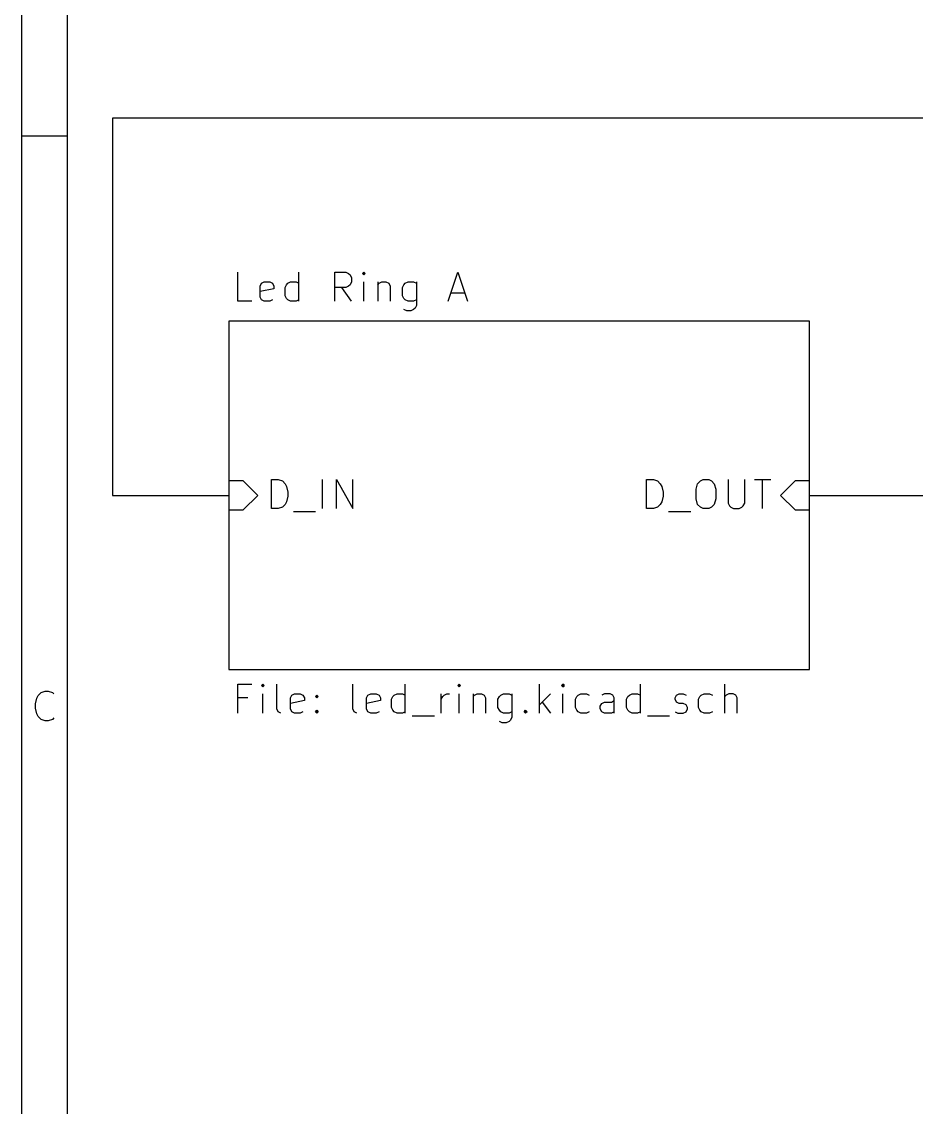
# Model space of a CAD drawing. Extents: x 0.4 to 11.3, y -7.9 to -0.4.
# Drawn here: x 0.394 to 1.934, y -6.004 to -4.134 of the extents above; entities that cross this region are included whole.
import ezdxf

# ---------------------------------------------------------------- set-up
doc = ezdxf.new("R2010")
doc.units = 0
doc.header["$MEASUREMENT"] = 0
for name, color, linetype in [('BROWN2', 54, 'CONTINUOUS'), ('CYAN2', 4, 'CONTINUOUS'), ('GREEN3', 91, 'CONTINUOUS'), ('RED2', 1, 'CONTINUOUS')]:
    doc.layers.add(name, color=color, linetype=linetype)

msp = doc.modelspace()

# ---------------------------------------------------------------- linework, layer by layer
at = {"layer": 'BROWN2', "linetype": 'CONTINUOUS'}
for p, q in [((0.766, -5.3251), (0.766, -5.2751)), ((0.766, -5.2751), (0.7898, -5.2751)), ((0.8089, -5.2751), (0.8065, -5.2774)), ((0.8065, -5.2774), (0.8089, -5.2798)), ((0.8113, -5.2774), (0.8089, -5.2751)), ((0.8089, -5.2751), (0.8089, -5.2798)), ((0.8089, -5.2798), (0.8113, -5.2774)), ((0.8089, -5.3251), (0.8089, -5.2917)), ((0.8327, -5.3179), (0.8327, -5.2751)), ((0.8589, -5.2941), (0.8636, -5.2917)), ((0.8636, -5.2917), (0.8732, -5.2917)), ((0.8732, -5.2917), (0.8779, -5.2941)), ((0.9636, -5.3179), (0.9636, -5.2751)), ((0.9898, -5.2941), (0.9946, -5.2917)), ((0.9946, -5.2917), (1.0041, -5.2917)), ((1.0041, -5.2917), (1.0089, -5.2941)), ((1.0351, -5.2941), (1.0398, -5.2917)), ((1.0398, -5.2917), (1.0494, -5.2917)), ((1.0494, -5.2917), (1.0541, -5.2941)), ((1.0541, -5.3251), (1.0541, -5.2751)), ((1.116, -5.3251), (1.116, -5.2917)), ((1.1208, -5.2941), (1.1255, -5.2917)), ((1.1255, -5.2917), (1.1303, -5.2917)), ((1.147, -5.2751), (1.1446, -5.2774)), ((1.1446, -5.2774), (1.147, -5.2798)), ((1.1493, -5.2774), (1.147, -5.2751)), ((1.147, -5.2751), (1.147, -5.2798)), ((1.147, -5.2798), (1.1493, -5.2774)), ((1.147, -5.3251), (1.147, -5.2917)), ((1.1708, -5.2917), (1.1708, -5.3251)), ((1.1732, -5.2941), (1.1779, -5.2917)), ((1.1779, -5.2917), (1.1851, -5.2917)), ((1.1851, -5.2917), (1.1898, -5.2941)), ((1.2184, -5.2941), (1.2232, -5.2917)), ((1.2232, -5.2917), (1.2327, -5.2917)), ((1.2327, -5.2917), (1.2374, -5.2941)), ((1.2374, -5.2917), (1.2374, -5.3322)), ((1.2851, -5.3251), (1.2851, -5.2751)), ((1.3041, -5.2917), (1.2851, -5.3108)), ((1.3255, -5.2751), (1.3232, -5.2774)), ((1.3232, -5.2774), (1.3255, -5.2798)), ((1.3279, -5.2774), (1.3255, -5.2751)), ((1.3255, -5.2751), (1.3255, -5.2798)), ((1.3255, -5.2798), (1.3279, -5.2774)), ((1.3255, -5.3251), (1.3255, -5.2917)), ((1.3517, -5.2941), (1.3565, -5.2917)), ((1.3565, -5.2917), (1.366, -5.2917)), ((1.366, -5.2917), (1.3708, -5.2941)), ((1.397, -5.2917), (1.3922, -5.2941)), ((1.4065, -5.2917), (1.397, -5.2917)), ((1.4113, -5.2941), (1.4065, -5.2917)), ((1.4398, -5.2941), (1.4446, -5.2917)), ((1.4446, -5.2917), (1.4541, -5.2917)), ((1.4541, -5.2917), (1.4589, -5.2941)), ((1.4589, -5.3251), (1.4589, -5.2751)), ((1.5208, -5.2941), (1.5255, -5.2917)), ((1.5255, -5.2917), (1.5327, -5.2917)), ((1.5327, -5.2917), (1.5374, -5.2941)), ((1.5636, -5.2941), (1.5684, -5.2917)), ((1.5684, -5.2917), (1.5779, -5.2917)), ((1.5779, -5.2917), (1.5827, -5.2941)), ((1.6041, -5.3251), (1.6041, -5.2751)), ((1.6113, -5.2917), (1.6065, -5.2941)), ((1.6184, -5.2917), (1.6113, -5.2917)), ((1.6232, -5.2941), (1.6184, -5.2917)), ((0.7827, -5.2989), (0.766, -5.2989)), ((0.8565, -5.2989), (0.8589, -5.2941)), ((0.8565, -5.3179), (0.8565, -5.2989)), ((0.8803, -5.3036), (0.8565, -5.3084)), ((0.8779, -5.2941), (0.8803, -5.2989)), ((0.8803, -5.2989), (0.8803, -5.3036)), ((0.8994, -5.2965), (0.9017, -5.2941)), ((0.9017, -5.2989), (0.8994, -5.2965)), ((0.9017, -5.2941), (0.9041, -5.2965)), ((0.9017, -5.2941), (0.9017, -5.2989)), ((0.9041, -5.2965), (0.9017, -5.2989)), ((0.9874, -5.2989), (0.9898, -5.2941)), ((0.9874, -5.3179), (0.9874, -5.2989)), ((1.0113, -5.3036), (0.9874, -5.3084)), ((1.0089, -5.2941), (1.0113, -5.2989)), ((1.0113, -5.2989), (1.0113, -5.3036)), ((1.0303, -5.3013), (1.0327, -5.2965)), ((1.0303, -5.3155), (1.0303, -5.3013)), ((1.0327, -5.2965), (1.0351, -5.2941)), ((1.116, -5.3013), (1.1184, -5.2965)), ((1.1184, -5.2965), (1.1208, -5.2941)), ((1.1708, -5.2965), (1.1732, -5.2941)), ((1.1898, -5.2941), (1.1922, -5.2989)), ((1.1922, -5.2989), (1.1922, -5.3251)), ((1.2136, -5.3013), (1.216, -5.2965)), ((1.2136, -5.3155), (1.2136, -5.3013)), ((1.216, -5.2965), (1.2184, -5.2941)), ((1.2898, -5.306), (1.3041, -5.3251)), ((1.347, -5.3013), (1.3493, -5.2965)), ((1.347, -5.3155), (1.347, -5.3013)), ((1.3493, -5.2965), (1.3517, -5.2941)), ((1.3898, -5.3132), (1.3922, -5.3084)), ((1.3922, -5.3084), (1.397, -5.306)), ((1.397, -5.306), (1.4089, -5.306)), ((1.4089, -5.306), (1.4136, -5.3036)), ((1.4136, -5.2989), (1.4113, -5.2941)), ((1.4136, -5.3251), (1.4136, -5.2989)), ((1.4351, -5.3013), (1.4374, -5.2965)), ((1.4351, -5.3155), (1.4351, -5.3013)), ((1.4374, -5.2965), (1.4398, -5.2941)), ((1.5184, -5.2989), (1.5208, -5.2941)), ((1.5184, -5.3013), (1.5184, -5.2989)), ((1.5208, -5.306), (1.5184, -5.3013)), ((1.5255, -5.3084), (1.5208, -5.306)), ((1.5327, -5.3084), (1.5255, -5.3084)), ((1.5374, -5.3108), (1.5327, -5.3084)), ((1.5398, -5.3155), (1.5374, -5.3108)), ((1.5589, -5.3013), (1.5612, -5.2965)), ((1.5589, -5.3155), (1.5589, -5.3013)), ((1.5612, -5.2965), (1.5636, -5.2941)), ((1.6065, -5.2941), (1.6041, -5.2965)), ((1.6255, -5.2989), (1.6232, -5.2941)), ((1.6255, -5.3251), (1.6255, -5.2989)), ((0.8351, -5.3227), (0.8327, -5.3179)), ((0.8398, -5.3251), (0.8351, -5.3227)), ((0.8589, -5.3227), (0.8565, -5.3179)), ((0.8636, -5.3251), (0.8589, -5.3227)), ((0.8732, -5.3251), (0.8636, -5.3251)), ((0.8779, -5.3227), (0.8732, -5.3251)), ((0.8994, -5.3227), (0.9017, -5.3203)), ((0.9017, -5.3251), (0.8994, -5.3227)), ((0.9017, -5.3203), (0.9041, -5.3227)), ((0.9017, -5.3203), (0.9017, -5.3251)), ((0.9041, -5.3227), (0.9017, -5.3251)), ((0.966, -5.3227), (0.9636, -5.3179)), ((0.9708, -5.3251), (0.966, -5.3227)), ((0.9898, -5.3227), (0.9874, -5.3179)), ((0.9946, -5.3251), (0.9898, -5.3227)), ((1.0041, -5.3251), (0.9946, -5.3251)), ((1.0089, -5.3227), (1.0041, -5.3251)), ((1.0327, -5.3203), (1.0303, -5.3155)), ((1.0351, -5.3227), (1.0327, -5.3203)), ((1.0398, -5.3251), (1.0351, -5.3227)), ((1.0494, -5.3251), (1.0398, -5.3251)), ((1.0541, -5.3227), (1.0494, -5.3251)), ((1.066, -5.3298), (1.1041, -5.3298)), ((1.216, -5.3203), (1.2136, -5.3155)), ((1.2184, -5.3227), (1.216, -5.3203)), ((1.2232, -5.3251), (1.2184, -5.3227)), ((1.2327, -5.3251), (1.2232, -5.3251)), ((1.2374, -5.3227), (1.2327, -5.3251)), ((1.2589, -5.3227), (1.2612, -5.3203)), ((1.2612, -5.3251), (1.2589, -5.3227)), ((1.2612, -5.3203), (1.2636, -5.3227)), ((1.2612, -5.3203), (1.2612, -5.3251)), ((1.2636, -5.3227), (1.2612, -5.3251)), ((1.3493, -5.3203), (1.347, -5.3155)), ((1.3517, -5.3227), (1.3493, -5.3203)), ((1.3565, -5.3251), (1.3517, -5.3227)), ((1.366, -5.3251), (1.3565, -5.3251)), ((1.3708, -5.3227), (1.366, -5.3251)), ((1.3898, -5.3179), (1.3898, -5.3132)), ((1.3922, -5.3227), (1.3898, -5.3179)), ((1.397, -5.3251), (1.3922, -5.3227)), ((1.4089, -5.3251), (1.397, -5.3251)), ((1.4136, -5.3227), (1.4089, -5.3251)), ((1.4374, -5.3203), (1.4351, -5.3155)), ((1.4398, -5.3227), (1.4374, -5.3203)), ((1.4446, -5.3251), (1.4398, -5.3227)), ((1.4541, -5.3251), (1.4446, -5.3251)), ((1.4589, -5.3227), (1.4541, -5.3251)), ((1.4708, -5.3298), (1.5089, -5.3298)), ((1.5184, -5.3227), (1.5232, -5.3251)), ((1.5232, -5.3251), (1.5327, -5.3251)), ((1.5327, -5.3251), (1.5374, -5.3227)), ((1.5374, -5.3227), (1.5398, -5.3179)), ((1.5398, -5.3179), (1.5398, -5.3155)), ((1.5612, -5.3203), (1.5589, -5.3155)), ((1.5636, -5.3227), (1.5612, -5.3203)), ((1.5684, -5.3251), (1.5636, -5.3227)), ((1.5779, -5.3251), (1.5684, -5.3251)), ((1.5827, -5.3227), (1.5779, -5.3251)), ((1.2208, -5.3417), (1.216, -5.3394)), ((1.2279, -5.3417), (1.2208, -5.3417)), ((1.2327, -5.3394), (1.2279, -5.3417)), ((1.2351, -5.337), (1.2327, -5.3394)), ((1.2374, -5.3322), (1.2351, -5.337))]:
    msp.add_line(p, q, dxfattribs=at)
at = {"layer": 'CYAN2', "linetype": 'CONTINUOUS'}
for p, q in [((0.766, -4.6155), (0.766, -4.5655)), ((0.8708, -4.6155), (0.8708, -4.5655)), ((0.9327, -4.6155), (0.9327, -4.5655)), ((0.9327, -4.5655), (0.9517, -4.5655)), ((0.9517, -4.5655), (0.9565, -4.5679)), ((0.9565, -4.5679), (0.9589, -4.5703)), ((0.9589, -4.5703), (0.9612, -4.5751)), ((0.9612, -4.5751), (0.9612, -4.5822)), ((0.9827, -4.5655), (0.9803, -4.5679)), ((0.9803, -4.5679), (0.9827, -4.5703)), ((0.9851, -4.5679), (0.9827, -4.5655)), ((0.9827, -4.5655), (0.9827, -4.5703)), ((0.9827, -4.5703), (0.9851, -4.5679)), ((1.1279, -4.6155), (1.1446, -4.5655)), ((1.1446, -4.5655), (1.1612, -4.6155)), ((0.8041, -4.5893), (0.8065, -4.5846)), ((0.8041, -4.6084), (0.8041, -4.5893)), ((0.8279, -4.5941), (0.8041, -4.5989)), ((0.8065, -4.5846), (0.8113, -4.5822)), ((0.8113, -4.5822), (0.8208, -4.5822)), ((0.8208, -4.5822), (0.8255, -4.5846)), ((0.8255, -4.5846), (0.8279, -4.5893)), ((0.8279, -4.5893), (0.8279, -4.5941)), ((0.847, -4.5917), (0.8493, -4.587)), ((0.847, -4.606), (0.847, -4.5917)), ((0.8493, -4.587), (0.8517, -4.5846)), ((0.8517, -4.5846), (0.8565, -4.5822)), ((0.8565, -4.5822), (0.866, -4.5822)), ((0.866, -4.5822), (0.8708, -4.5846)), ((0.9517, -4.5917), (0.9327, -4.5917)), ((0.9612, -4.6155), (0.9446, -4.5917)), ((0.9565, -4.5893), (0.9517, -4.5917)), ((0.9589, -4.587), (0.9565, -4.5893)), ((0.9612, -4.5822), (0.9589, -4.587)), ((0.9827, -4.6155), (0.9827, -4.5822)), ((1.0065, -4.5822), (1.0065, -4.6155)), ((1.0065, -4.587), (1.0089, -4.5846)), ((1.0089, -4.5846), (1.0136, -4.5822)), ((1.0136, -4.5822), (1.0208, -4.5822)), ((1.0208, -4.5822), (1.0255, -4.5846)), ((1.0255, -4.5846), (1.0279, -4.5893)), ((1.0279, -4.5893), (1.0279, -4.6155)), ((1.0493, -4.5917), (1.0517, -4.587)), ((1.0493, -4.606), (1.0493, -4.5917)), ((1.0517, -4.587), (1.0541, -4.5846)), ((1.0541, -4.5846), (1.0589, -4.5822)), ((1.0589, -4.5822), (1.0684, -4.5822)), ((1.0684, -4.5822), (1.0732, -4.5846)), ((1.0732, -4.5822), (1.0732, -4.6227)), ((0.7898, -4.6155), (0.766, -4.6155)), ((0.8065, -4.6132), (0.8041, -4.6084)), ((0.8113, -4.6155), (0.8065, -4.6132)), ((0.8208, -4.6155), (0.8113, -4.6155)), ((0.8255, -4.6132), (0.8208, -4.6155)), ((0.8493, -4.6108), (0.847, -4.606)), ((0.8517, -4.6132), (0.8493, -4.6108)), ((0.8565, -4.6155), (0.8517, -4.6132)), ((0.866, -4.6155), (0.8565, -4.6155)), ((0.8708, -4.6132), (0.866, -4.6155)), ((1.0517, -4.6108), (1.0493, -4.606)), ((1.0541, -4.6132), (1.0517, -4.6108)), ((1.0589, -4.6155), (1.0541, -4.6132)), ((1.0684, -4.6155), (1.0589, -4.6155)), ((1.0732, -4.6132), (1.0684, -4.6155)), ((1.1327, -4.6013), (1.1565, -4.6013)), ((1.0565, -4.6322), (1.0517, -4.6298)), ((1.0636, -4.6322), (1.0565, -4.6322)), ((1.0684, -4.6298), (1.0636, -4.6322)), ((1.0708, -4.6274), (1.0684, -4.6298)), ((1.0732, -4.6227), (1.0708, -4.6274)), ((0.775, -4.925), (0.75, -4.925)), ((0.75, -4.925), (0.75, -4.975)), ((0.8, -4.95), (0.775, -4.925)), ((0.8235, -4.9728), (0.8235, -4.9228)), ((0.8235, -4.9228), (0.8354, -4.9228)), ((0.8354, -4.9228), (0.8426, -4.9252)), ((0.8426, -4.9252), (0.8473, -4.9299)), ((0.8473, -4.9299), (0.8497, -4.9347)), ((0.8497, -4.9347), (0.8521, -4.9442)), ((0.9116, -4.9728), (0.9116, -4.9228)), ((0.9354, -4.9728), (0.9354, -4.9228)), ((0.9354, -4.9228), (0.964, -4.9728)), ((0.964, -4.9728), (0.964, -4.9228)), ((1.4693, -4.9728), (1.4693, -4.9228)), ((1.4693, -4.9228), (1.4812, -4.9228)), ((1.4812, -4.9228), (1.4884, -4.9252)), ((1.4884, -4.9252), (1.4931, -4.9299)), ((1.4931, -4.9299), (1.4955, -4.9347)), ((1.4955, -4.9347), (1.4979, -4.9442)), ((1.5551, -4.9395), (1.5574, -4.9299)), ((1.5574, -4.9299), (1.5622, -4.9252)), ((1.5622, -4.9252), (1.567, -4.9228)), ((1.567, -4.9228), (1.5765, -4.9228)), ((1.5765, -4.9228), (1.5812, -4.9252)), ((1.5812, -4.9252), (1.586, -4.9299)), ((1.586, -4.9299), (1.5884, -4.9395)), ((1.6098, -4.9228), (1.6098, -4.9633)), ((1.6384, -4.9633), (1.6384, -4.9228)), ((1.6551, -4.9228), (1.6836, -4.9228)), ((1.6693, -4.9728), (1.6693, -4.9228)), ((1.725, -4.925), (1.7, -4.95)), ((1.75, -4.925), (1.725, -4.925)), ((1.75, -4.975), (1.75, -4.925)), ((0.775, -4.975), (0.8, -4.95)), ((0.8521, -4.9514), (0.8497, -4.9609)), ((0.8521, -4.9442), (0.8521, -4.9514)), ((1.4979, -4.9514), (1.4955, -4.9609)), ((1.4979, -4.9442), (1.4979, -4.9514)), ((1.5551, -4.9561), (1.5551, -4.9395)), ((1.5884, -4.9395), (1.5884, -4.9561)), ((1.7, -4.95), (1.725, -4.975)), ((0.8354, -4.9728), (0.8235, -4.9728)), ((0.8426, -4.9704), (0.8354, -4.9728)), ((0.8473, -4.9657), (0.8426, -4.9704)), ((0.8497, -4.9609), (0.8473, -4.9657)), ((1.4812, -4.9728), (1.4693, -4.9728)), ((1.4884, -4.9704), (1.4812, -4.9728)), ((1.4931, -4.9657), (1.4884, -4.9704)), ((1.4955, -4.9609), (1.4931, -4.9657)), ((1.5574, -4.9657), (1.5551, -4.9561)), ((1.5622, -4.9704), (1.5574, -4.9657)), ((1.567, -4.9728), (1.5622, -4.9704)), ((1.5765, -4.9728), (1.567, -4.9728)), ((1.5812, -4.9704), (1.5765, -4.9728)), ((1.586, -4.9657), (1.5812, -4.9704)), ((1.5884, -4.9561), (1.586, -4.9657)), ((1.6098, -4.9633), (1.6122, -4.968)), ((1.6122, -4.968), (1.6146, -4.9704)), ((1.6146, -4.9704), (1.6193, -4.9728)), ((1.6193, -4.9728), (1.6289, -4.9728)), ((1.6289, -4.9728), (1.6336, -4.9704)), ((1.6336, -4.9704), (1.636, -4.968)), ((1.636, -4.968), (1.6384, -4.9633)), ((0.75, -4.975), (0.775, -4.975)), ((0.8616, -4.9776), (0.8997, -4.9776)), ((1.5074, -4.9776), (1.5455, -4.9776)), ((1.725, -4.975), (1.75, -4.975))]:
    msp.add_line(p, q, dxfattribs=at)
at = {"layer": 'GREEN3', "linetype": 'CONTINUOUS'}
for p, q in [((2, -4.3), (0.55, -4.3)), ((0.55, -4.3), (0.55, -4.95)), ((0.55, -4.95), (0.75, -4.95)), ((1.75, -4.95), (2.25, -4.95))]:
    msp.add_line(p, q, dxfattribs=at)
at = {"layer": 'RED2', "linetype": 'CONTINUOUS'}
for p, q in [((0.3937, -7.8743), (0.3937, -0.3937)), ((0.4724, -7.7956), (0.4724, -0.4724)), ((0.3937, -4.3307), (0.4724, -4.3307)), ((0.75, -4.65), (0.75, -5.25)), ((1.75, -4.65), (0.75, -4.65)), ((0.75, -4.65), (0.75, -5.25)), ((1.75, -4.65), (0.75, -4.65)), ((1.75, -5.25), (1.75, -4.65)), ((1.75, -5.25), (1.75, -4.65)), ((0.75, -5.25), (1.75, -5.25)), ((0.75, -5.25), (1.75, -5.25)), ((0.4221, -5.2945), (0.427, -5.2896)), ((0.427, -5.2896), (0.4343, -5.2872)), ((0.4343, -5.2872), (0.4392, -5.2872)), ((0.4392, -5.2872), (0.4465, -5.2896)), ((0.4465, -5.2896), (0.4489, -5.292)), ((0.4172, -5.3091), (0.4197, -5.2993)), ((0.4172, -5.3164), (0.4172, -5.3091)), ((0.4197, -5.2993), (0.4221, -5.2945)), ((0.4197, -5.3261), (0.4172, -5.3164)), ((0.4221, -5.331), (0.4197, -5.3261)), ((0.427, -5.3359), (0.4221, -5.331)), ((0.4343, -5.3383), (0.427, -5.3359)), ((0.4392, -5.3383), (0.4343, -5.3383)), ((0.4465, -5.3359), (0.4392, -5.3383)), ((0.4489, -5.3335), (0.4465, -5.3359))]:
    msp.add_line(p, q, dxfattribs=at)

doc.saveas('drawing.dxf')
